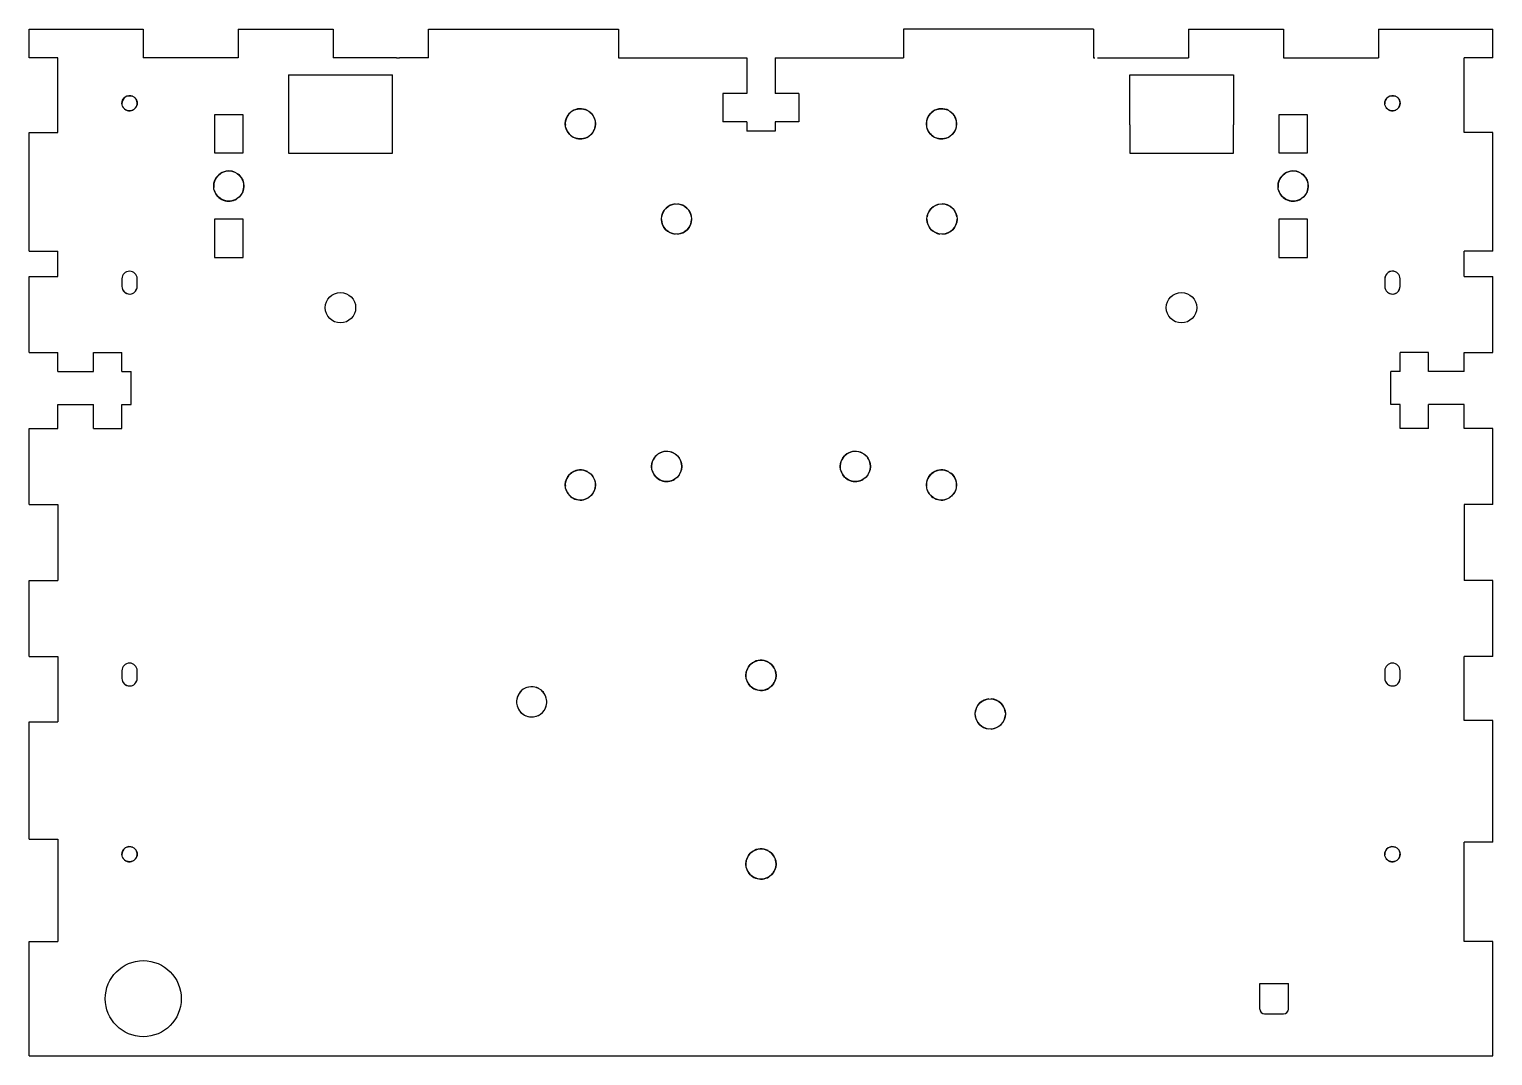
# Model space of a CAD drawing. Header units: centimetres. Extents: x 3359 to 3374.4, y 1295.4 to 1306.2.
import ezdxf

# ---------------------------------------------------------------- set-up
doc = ezdxf.new("R2010")
doc.units = ezdxf.units.CM

msp = doc.modelspace()

# ---------------------------------------------------------------- linework, layer by layer
at = {"color": 7, "linetype": 'Continuous', "lineweight": 25}
for p, q in [((3359.033, 1305.947), (3359.033, 1306.247)), ((3359.033, 1306.247), (3360.233, 1306.247)), ((3360.233, 1306.247), (3360.233, 1305.947)), ((3361.233, 1306.247), (3361.233, 1305.947)), ((3361.233, 1306.247), (3362.233, 1306.247)), ((3362.233, 1306.247), (3362.233, 1305.947)), ((3365.233, 1306.247), (3365.233, 1305.947)), ((3368.233, 1306.247), (3368.233, 1305.947)), ((3371.233, 1306.247), (3371.233, 1305.947)), ((3371.233, 1306.247), (3372.233, 1306.247)), ((3372.233, 1306.247), (3372.233, 1305.947)), ((3373.233, 1306.247), (3373.233, 1305.947)), ((3373.233, 1306.247), (3374.433, 1306.247)), ((3374.433, 1305.947), (3374.433, 1306.247)), ((3359.333, 1305.947), (3359.033, 1305.947)), ((3359.333, 1305.161), (3359.333, 1305.947)), ((3361.233, 1305.947), (3360.233, 1305.947)), ((3362.898, 1305.947), (3362.233, 1305.947)), ((3363.233, 1305.947), (3362.928, 1305.947)), ((3366.233, 1305.947), (3366.586, 1305.947)), ((3366.583, 1305.947), (3366.583, 1305.572)), ((3366.883, 1305.947), (3367.233, 1305.947)), ((3366.883, 1305.947), (3366.883, 1305.572)), ((3370.233, 1305.947), (3370.245, 1305.947)), ((3370.275, 1305.947), (3371.233, 1305.947)), ((3372.233, 1305.947), (3373.233, 1305.947)), ((3374.433, 1305.947), (3374.133, 1305.947)), ((3374.133, 1305.161), (3374.133, 1305.947)), ((3361.76, 1305.767), (3361.76, 1305.243)), ((3362.854, 1305.243), (3362.854, 1305.767)), ((3370.613, 1305.243), (3370.613, 1305.767)), ((3371.707, 1305.767), (3371.707, 1305.243)), ((3366.583, 1305.572), (3366.333, 1305.572)), ((3366.333, 1305.572), (3366.333, 1305.272)), ((3367.133, 1305.572), (3366.883, 1305.572)), ((3367.133, 1305.572), (3367.133, 1305.272)), ((3361.283, 1305.347), (3360.983, 1305.347)), ((3360.983, 1305.347), (3360.983, 1304.947)), ((3361.283, 1304.947), (3361.283, 1305.347)), ((3372.183, 1305.347), (3372.183, 1304.947)), ((3372.483, 1305.347), (3372.183, 1305.347)), ((3372.483, 1304.947), (3372.483, 1305.347)), ((3366.583, 1305.272), (3366.333, 1305.272)), ((3366.583, 1305.272), (3366.583, 1305.174)), ((3366.883, 1305.174), (3366.583, 1305.174)), ((3366.883, 1305.272), (3366.883, 1305.174)), ((3367.133, 1305.272), (3366.883, 1305.272)), ((3360.983, 1304.947), (3361.283, 1304.947)), ((3372.183, 1304.947), (3372.483, 1304.947)), ((3361.283, 1304.247), (3360.983, 1304.247)), ((3360.983, 1304.247), (3360.983, 1303.847)), ((3361.283, 1303.847), (3361.283, 1304.247)), ((3372.483, 1304.247), (3372.183, 1304.247)), ((3372.183, 1304.247), (3372.183, 1303.847)), ((3372.483, 1303.847), (3372.483, 1304.247)), ((3359.333, 1303.647), (3359.333, 1303.913)), ((3360.983, 1303.847), (3361.283, 1303.847)), ((3372.183, 1303.847), (3372.483, 1303.847)), ((3374.133, 1303.647), (3374.133, 1303.913)), ((3359.033, 1303.343), (3359.033, 1303.647)), ((3359.033, 1303.647), (3359.333, 1303.647)), ((3359.033, 1302.847), (3359.033, 1303.313)), ((3359.033, 1302.847), (3359.333, 1302.847)), ((3359.333, 1302.646), (3359.333, 1302.847)), ((3359.708, 1302.847), (3360.008, 1302.847)), ((3359.708, 1302.646), (3359.708, 1302.847)), ((3360.008, 1302.646), (3360.008, 1302.847)), ((3373.758, 1302.847), (3373.458, 1302.847)), ((3373.458, 1302.646), (3373.458, 1302.847)), ((3373.758, 1302.646), (3373.758, 1302.847)), ((3374.133, 1302.646), (3374.133, 1302.847)), ((3359.333, 1302.646), (3359.708, 1302.646)), ((3360.008, 1302.646), (3360.106, 1302.646)), ((3360.106, 1302.297), (3360.106, 1302.646)), ((3373.458, 1302.646), (3373.36, 1302.646)), ((3373.36, 1302.297), (3373.36, 1302.646)), ((3374.133, 1302.646), (3373.758, 1302.646)), ((3359.333, 1302.047), (3359.333, 1302.297)), ((3359.333, 1302.297), (3359.708, 1302.297)), ((3359.708, 1302.047), (3359.708, 1302.297)), ((3360.008, 1302.047), (3360.008, 1302.297)), ((3360.008, 1302.297), (3360.106, 1302.297)), ((3373.458, 1302.297), (3373.36, 1302.297)), ((3373.458, 1302.047), (3373.458, 1302.297)), ((3374.133, 1302.297), (3373.758, 1302.297)), ((3373.758, 1302.047), (3373.758, 1302.297)), ((3374.133, 1302.047), (3374.133, 1302.297)), ((3359.033, 1301.247), (3359.033, 1302.047)), ((3359.033, 1302.047), (3359.333, 1302.047)), ((3359.708, 1302.047), (3360.008, 1302.047)), ((3373.758, 1302.047), (3373.458, 1302.047)), ((3374.433, 1302.047), (3374.133, 1302.047)), ((3374.433, 1301.247), (3374.433, 1302.047)), ((3359.033, 1301.247), (3359.333, 1301.247)), ((3359.333, 1301.247), (3359.333, 1300.447)), ((3374.433, 1301.247), (3374.133, 1301.247)), ((3374.133, 1301.247), (3374.133, 1300.447)), ((3359.033, 1300.082), (3359.033, 1300.447)), ((3359.033, 1300.447), (3359.333, 1300.447)), ((3374.433, 1300.447), (3374.133, 1300.447)), ((3374.433, 1300.122), (3374.433, 1300.447)), ((3374.433, 1299.647), (3374.433, 1300.092)), ((3359.033, 1299.647), (3359.033, 1300.052)), ((3359.033, 1299.647), (3359.333, 1299.647)), ((3359.333, 1299.647), (3359.333, 1298.959)), ((3374.433, 1299.647), (3374.133, 1299.647)), ((3359.333, 1297.724), (3359.333, 1296.647)), ((3359.033, 1295.823), (3359.033, 1296.647)), ((3359.033, 1296.647), (3359.333, 1296.647)), ((3371.983, 1296.207), (3372.283, 1296.207)), ((3371.983, 1295.937), (3371.983, 1296.207)), ((3372.283, 1295.937), (3372.283, 1296.207)), ((3374.433, 1295.863), (3374.433, 1296.207)), ((3359.033, 1295.447), (3359.033, 1295.793)), ((3372.033, 1295.887), (3372.233, 1295.887)), ((3374.433, 1295.447), (3374.433, 1295.833)), ((3359.033, 1295.447), (3374.433, 1295.447))]:
    msp.add_line(p, q, dxfattribs=at)
for p, q in [((3363.233, 1305.947), (3363.233, 1306.247)), ((3363.233, 1306.247), (3365.233, 1306.247)), ((3370.233, 1306.247), (3368.233, 1306.247)), ((3370.233, 1306.247), (3370.233, 1305.947)), ((3362.898, 1305.947), (3362.928, 1305.947)), ((3365.233, 1305.947), (3366.583, 1305.947)), ((3366.883, 1305.947), (3368.233, 1305.947)), ((3361.76, 1305.767), (3362.854, 1305.767)), ((3370.613, 1305.767), (3371.707, 1305.767)), ((3359.033, 1303.913), (3359.033, 1305.161)), ((3359.033, 1305.161), (3359.333, 1305.161)), ((3361.76, 1305.243), (3361.76, 1304.943)), ((3362.854, 1304.943), (3362.854, 1305.243)), ((3370.613, 1305.243), (3370.613, 1304.943)), ((3371.707, 1304.943), (3371.707, 1305.243)), ((3374.433, 1305.161), (3374.133, 1305.161)), ((3374.433, 1303.913), (3374.433, 1305.161)), ((3361.76, 1304.943), (3362.854, 1304.943)), ((3370.613, 1304.943), (3371.707, 1304.943)), ((3359.033, 1303.913), (3359.333, 1303.913)), ((3374.433, 1303.913), (3374.133, 1303.913)), ((3360.009, 1303.621), (3360.009, 1303.541)), ((3360.169, 1303.541), (3360.169, 1303.621)), ((3373.298, 1303.621), (3373.298, 1303.541)), ((3373.458, 1303.541), (3373.458, 1303.621)), ((3374.133, 1303.647), (3374.433, 1303.647)), ((3374.433, 1302.847), (3374.433, 1303.647)), ((3359.033, 1303.313), (3359.033, 1303.343)), ((3374.133, 1302.847), (3374.433, 1302.847)), ((3359.033, 1300.052), (3359.033, 1300.082)), ((3374.433, 1300.092), (3374.433, 1300.122)), ((3374.133, 1298.974), (3374.133, 1299.647)), ((3360.009, 1299.497), (3360.009, 1299.417)), ((3360.169, 1299.417), (3360.169, 1299.497)), ((3373.298, 1299.497), (3373.298, 1299.417)), ((3373.458, 1299.417), (3373.458, 1299.497)), ((3359.033, 1297.724), (3359.033, 1298.959)), ((3359.033, 1298.959), (3359.333, 1298.959)), ((3374.433, 1298.974), (3374.133, 1298.974)), ((3374.433, 1297.694), (3374.433, 1298.974)), ((3359.033, 1297.724), (3359.333, 1297.724)), ((3374.133, 1296.647), (3374.133, 1297.694)), ((3374.433, 1297.694), (3374.133, 1297.694)), ((3374.433, 1296.647), (3374.133, 1296.647)), ((3374.433, 1296.207), (3374.433, 1296.647)), ((3359.033, 1295.793), (3359.033, 1295.823)), ((3374.433, 1295.833), (3374.433, 1295.863))]:
    msp.add_line(p, q)
for centre, radius in [((3360.089, 1305.468), 0.08), ((3373.378, 1305.468), 0.08), ((3364.833, 1305.252), 0.159), ((3368.633, 1305.252), 0.159), ((3361.133, 1304.597), 0.159), ((3372.333, 1304.597), 0.159), ((3365.844, 1304.25), 0.159), ((3368.638, 1304.25), 0.159), ((3365.741, 1301.647), 0.159), ((3367.726, 1301.647), 0.159), ((3364.833, 1301.452), 0.159), ((3368.633, 1301.452), 0.159), ((3366.733, 1299.449), 0.159), ((3369.146, 1299.043), 0.159), ((3360.089, 1297.567), 0.08), ((3366.733, 1297.464), 0.159), ((3373.378, 1297.567), 0.08)]:
    msp.add_circle(centre, radius)
for centre, radius in [((3362.308, 1303.317), 0.16), ((3371.158, 1303.317), 0.16), ((3360.233, 1296.047), 0.4)]:
    msp.add_circle(centre, radius, dxfattribs=at)
for centre, start, end in [((3360.089, 1305.468), 66.2393, 184.0025), ((3360.089, 1305.468), 323.1337, 45.3508), ((3373.378, 1305.468), 66.2393, 184.0025), ((3373.378, 1305.468), 323.1337, 45.3508), ((3360.089, 1305.468), 204.8794, 297.5222), ((3373.378, 1305.468), 204.8794, 297.5222), ((3360.089, 1303.621), 0, 180), ((3373.378, 1303.621), 66.2393, 180), ((3373.378, 1303.621), 0, 180), ((3373.378, 1303.621), 0, 45.3508), ((3360.089, 1303.541), 180, 0), ((3360.089, 1303.541), 204.8794, 297.5222), ((3360.089, 1303.541), 323.1337, 0), ((3373.378, 1303.541), 180, 184.0025), ((3373.378, 1303.541), 180, 0), ((3373.378, 1303.541), 204.8794, 297.5222), ((3373.378, 1303.541), 323.1337, 0), ((3360.089, 1299.497), 0, 180), ((3373.378, 1299.497), 0, 180), ((3360.089, 1299.417), 180, 184.0025), ((3360.089, 1299.417), 180, 0), ((3360.089, 1299.417), 204.8794, 297.5222), ((3360.089, 1299.417), 204.8794, 297.5222), ((3360.089, 1299.417), 323.1337, 0), ((3373.378, 1299.417), 180, 184.0025), ((3373.378, 1299.417), 180, 0), ((3373.378, 1299.417), 204.8794, 297.5222), ((3373.378, 1299.417), 204.8794, 297.5222), ((3373.378, 1299.417), 323.1337, 0), ((3360.089, 1297.567), 66.2393, 184.0025), ((3360.089, 1297.567), 323.1337, 45.3508), ((3373.378, 1297.567), 66.2393, 184.0025), ((3373.378, 1297.567), 323.1337, 45.3508), ((3360.089, 1297.567), 204.8794, 297.5222), ((3373.378, 1297.567), 204.8794, 297.5222)]:
    msp.add_arc(centre, 0.08, start, end)
for centre, radius, start, end in [((3364.833, 1305.252), 0.159, 62.2117, 185.0776), ((3364.833, 1305.252), 0.159, 312.4478, 51.7601), ((3368.633, 1305.252), 0.159, 62.2117, 185.0776), ((3368.633, 1305.252), 0.159, 312.4478, 51.7601), ((3364.833, 1305.252), 0.159, 195.689, 301.9278), ((3368.633, 1305.252), 0.159, 195.689, 301.9278), ((3361.133, 1304.597), 0.159, 62.2117, 185.0776), ((3361.133, 1304.597), 0.159, 312.4478, 51.7601), ((3372.333, 1304.597), 0.159, 62.2117, 185.0776), ((3372.333, 1304.597), 0.159, 312.4478, 51.7601), ((3361.133, 1304.597), 0.159, 195.689, 301.9278), ((3372.333, 1304.597), 0.159, 195.689, 301.9278), ((3365.844, 1304.25), 0.159, 94.6735, 172.5694), ((3365.844, 1304.25), 0.159, 7.5242, 85.2027), ((3368.638, 1304.25), 0.159, 97.0474, 172.0438), ((3368.638, 1304.25), 0.159, 8.4163, 89.0481), ((3365.844, 1304.25), 0.159, 181.0933, 264.8512), ((3365.844, 1304.25), 0.159, 273.908, 358.8131), ((3368.638, 1304.25), 0.159, 180.2012, 262.3704), ((3368.638, 1304.25), 0.159, 271.5341, 359.3387), ((3365.741, 1301.647), 0.159, 62.2117, 185.0776), ((3365.741, 1301.647), 0.159, 312.4478, 51.7601), ((3367.726, 1301.647), 0.159, 62.2117, 185.0776), ((3367.726, 1301.647), 0.159, 312.4478, 51.7601), ((3364.833, 1301.452), 0.159, 62.2117, 185.0776), ((3368.633, 1301.452), 0.159, 62.2117, 185.0776), ((3364.833, 1301.452), 0.159, 312.4478, 51.7601), ((3365.741, 1301.647), 0.159, 195.689, 301.9278), ((3367.726, 1301.647), 0.159, 195.689, 301.9278), ((3368.633, 1301.452), 0.159, 312.4478, 51.7601), ((3364.833, 1301.452), 0.159, 195.689, 301.9278), ((3368.633, 1301.452), 0.159, 195.689, 301.9278), ((3366.733, 1299.449), 0.159, 62.2117, 185.0776), ((3366.733, 1299.449), 0.159, 312.4478, 51.7601), ((3364.32, 1299.17), 0.159, 91.874, 175.9479), ((3364.32, 1299.17), 0.159, 62.2117, 185.0776), ((3364.32, 1299.17), 0.159, 3.6831, 83.2263), ((3366.733, 1299.449), 0.159, 195.689, 301.9278), ((3364.32, 1299.17), 0.159, 184.9344, 268.1923), ((3364.32, 1299.17), 0.159, 276.7075, 355.4347), ((3364.32, 1299.17), 0.159, 312.4478, 51.7601), ((3369.146, 1299.043), 0.159, 94.9688, 174.4735), ((3369.146, 1299.043), 0.159, 5.6431, 86.5789), ((3364.32, 1299.17), 0.159, 195.689, 301.9278), ((3369.146, 1299.043), 0.159, 182.9743, 264.8397), ((3369.146, 1299.043), 0.159, 273.6126, 356.909), ((3366.733, 1297.464), 0.159, 62.2117, 185.0776), ((3366.733, 1297.464), 0.159, 312.4478, 51.7601), ((3366.733, 1297.464), 0.159, 195.689, 301.9278), ((3372.033, 1295.937), 0.05, 180, 270), ((3372.233, 1295.937), 0.05, 270, 0)]:
    msp.add_arc(centre, radius, start, end, dxfattribs=at)

doc.saveas('drawing.dxf')
